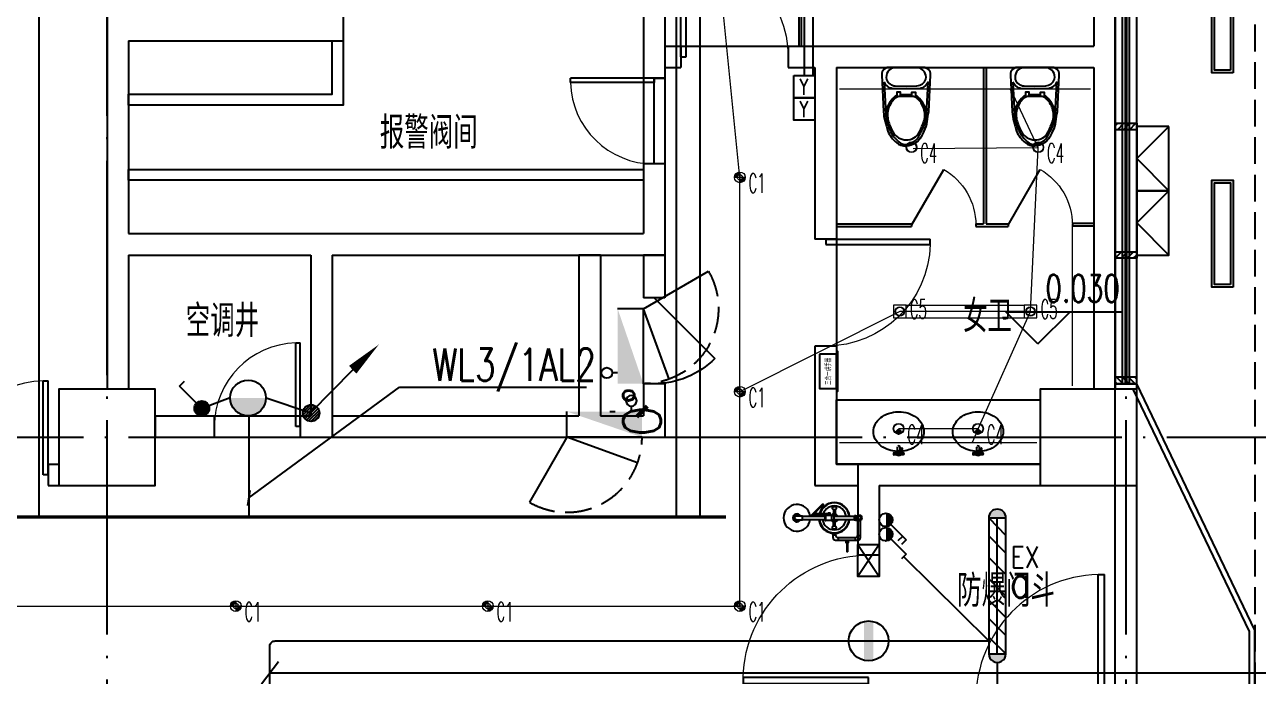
# Model space of a CAD drawing. Extents: x -621157 to 1764546, y -106808 to 741893.
# Drawn here: x 256232 to 267733, y 27769 to 33850 of the extents above; entities that cross this region are included whole.
import ezdxf
from ezdxf import colors
from ezdxf.entities.mleader import LeaderData, LeaderLine
from ezdxf.enums import TextEntityAlignment as Align
from ezdxf.math import Vec2, Vec3

# ---------------------------------------------------------------- set-up
doc = ezdxf.new("R2010")
doc.units = 0
doc.header["$LTSCALE"] = 1000
doc.header["$MEASUREMENT"] = 0
for name, pattern in [('DASH', [0.35, 0.25, -0.1]), ('XREF-A-101-平面图_t3$0$__DASH', [0.35, 0.25, -0.1]), ('XREF-A-101-平面图_t3$0$DASH', [0.35, 0.25, -0.1]), ('XREF-A-101-平面图_t3$0$DOTE', [2.42, 2, -0.2, 0.02, -0.2])]:
    doc.linetypes.add(name, pattern=pattern)
for name, color, linetype in [('$TD_AUDIT_GENERATED_(12AB0F)', 3, 'Continuous'), ('-TEXT', 50, 'Continuous'), ('0-底图', 7, 'Continuous'), ('EL_LUMI', 3, 'Continuous'), ('EQUIP-照明', 3, 'Continuous'), ('SIG_TEXT', 2, 'Continuous'), ('T-EQUP-JT', 7, 'Continuous'), ('TEL_TEXT', 7, 'Continuous'), ('WIRE-动力', 130, 'Continuous'), ('WIRE-应急', 4, 'DASH'), ('WIRE-照明', 4, 'Continuous'), ('XREF-A-101-平面图_t3$0$1212121', 8, 'Continuous'), ('XREF-A-101-平面图_t3$0$A-COLUMN', 8, 'Continuous'), ('XREF-A-101-平面图_t3$0$A-CURTWALL', 8, 'Continuous'), ('XREF-A-101-平面图_t3$0$A-DIM_ELEV', 8, 'Continuous'), ('XREF-A-101-平面图_t3$0$A-DOTE', 8, 'Continuous'), ('XREF-A-101-平面图_t3$0$A-ROOM-CH', 8, 'Continuous'), ('XREF-A-101-平面图_t3$0$A-SEE', 8, 'Continuous'), ('XREF-A-101-平面图_t3$0$A-SURFACE', 8, 'Continuous'), ('XREF-A-101-平面图_t3$0$A-WALL', 8, 'Continuous'), ('XREF-A-101-平面图_t3$0$A-WALL-FILL', 8, 'Continuous'), ('XREF-A-101-平面图_t3$0$A-WINDOW', 8, 'Continuous'), ('XREF-A-101-平面图_t3$0$A-开启符号', 8, 'Continuous'), ('XREF-A-101-平面图_t3$0$A-背衬铝板', 8, 'Continuous'), ('XREF-A-101-平面图_t3$0$I-LVTRY', 8, 'Continuous'), ('XREF-A-101-平面图_t3$0$I-WALL-GYPSUM', 8, 'Continuous'), ('XREF-A-101-平面图_t3$0$LVTRY', 8, 'Continuous'), ('XREF-A-101-平面图_t3$0$M-HOLE', 8, 'Continuous'), ('XREF-A-101-平面图_t3$0$P-EQUIPMENT', 8, 'Continuous'), ('XREF-A-101-平面图_t3$0$wipess', 8, 'Continuous'), ('XREF-A-101-平面图_t3$0$家具-实验室家具', 8, 'Continuous'), ('XREF-A-101-平面图_t3$0$水-尺寸', 8, 'Continuous'), ('云线4.22', 1, 'Continuous'), ('照明回路线', 1, 'Continuous'), ('设备-照明', 3, 'Continuous')]:
    doc.layers.add(name, color=color, linetype=linetype)
doc.layers.add('00-照明回路线', color=6, linetype='Continuous', lineweight=0)
doc.layers.add('LIGHT-INF', color=6, linetype='Continuous', lineweight=0)
doc.styles.add('_ROMANS', font='ROMANS.shx', dxfattribs={"width": 0.8, "bigfont": 'hzdxc.shx'})
doc.styles.add('_TEL_DIM', font='SIMPLEX', dxfattribs={"width": 0.8, "height": 3.5, "bigfont": 'HZTXT'})
doc.styles.add('DIM_FONT', font='ROMANS', dxfattribs={"width": 0.8, "bigfont": 'HZDXC'})
doc.styles.add('E-FST', font='txt.shx', dxfattribs={"width": 0.75, "height": 250, "bigfont": '@@gbcbig.shx'})
doc.styles.add('INF DIM', font='SIMPLEX.SHX', dxfattribs={"width": 0.7, "bigfont": 'hztxt.shx'})
doc.styles.get("Standard").update_dxf_attribs({"font": 'romans.shx', "bigfont": 'HZDXC.SHX'})
doc.styles.add('XREF-A-101-平面图_t3$0$-HZDXCROMANS', font='ROMANS.shx', dxfattribs={"bigfont": 'HZDXC.shx'})
doc.styles.add('XREF-A-101-平面图_t3$0$A-101-0-A-106-0(平面图）最终版参照底图_t3$0$XZC', font='simsun.ttc', dxfattribs={"width": 0.8})
doc.styles.add('XREF-A-101-平面图_t3$0$A-STANDARD', font='SIMPLEX', dxfattribs={"bigfont": 'GBCBIG'})
doc.linetypes.add('Ground', pattern='A,0.75,-0.125,[135,sr.shx,S=0.1,R=0,X=-0.15,Y=0],0.125,-0.125', length=1.125)
doc.linetypes.add('LED', pattern='A,6,-3.5,["LED",Standard,S=2.54,R=0,X=-2.54,Y=-1.27],-4.8', length=14.3)
doc.dimstyles.get("Standard").update_dxf_attribs({"dimscale": 100, "dimtxt": 3.5, "dimasz": 1, "dimexe": 2.5, "dimexo": 3, "dimgap": 1.5, "dimtad": 1, "dimdec": 0, "dimzin": 0, "dimdsep": 46, "dimtxsty": 'Standard', "dimblk": 'ARCHTICK', "dimcen": 0.09, "dimadec": 0, "dimazin": 0, "dimtfac": 1, "dimtdec": 0, "dimtix": 1, "dimtmove": 2, "dimatfit": 3, "dimfxl": 0, "dimtolj": 1, "dimtzin": 0, "dimarcsym": 0})

# ---------------------------------------------------------------- blocks, each defined once
blk = doc.blocks.new('XREF-A-101-平面图_t3$0$轴网')
at = {"layer": 'XREF-A-101-平面图_t3$0$A-DOTE', "linetype": 'XREF-A-101-平面图_t3$0$DOTE'}
for p, q in [((57000, -3300), (57000, 43300)), ((66500, -3300), (66500, 43300)), ((-3300, 30000), (69800, 30000))]:
    blk.add_line(p, q, dxfattribs=at)
blk = doc.blocks.new('XREF-A-101-平面图_t3$0$G$C869EB286')
at = {"layer": 'XREF-A-101-平面图_t3$0$A-WINDOW'}
h = blk.add_hatch(dxfattribs=at)
h.set_pattern_fill('ANSI31', color=256, scale=25)
h.set_pattern_definition([(45, (-143.957, -89940), (-28.0633, 28.0633), [])])
h.paths.add_polyline_path([(0, 60), (200, 60), (200, 0), (0, 0)])
blk.add_lwpolyline([(0, 60), (200, 60), (200, 0), (0, 0)], close=True, dxfattribs=at)
blk = doc.blocks.new('XREF-A-101-平面图_t3$0$柱网1F')
at = {"layer": 'XREF-A-101-平面图_t3$0$A-COLUMN'}
for points in [[(56550, -10450), (57450, -10450), (57450, -9550), (56550, -9550)], [(65700, -10450), (66600, -10450), (66600, -9550), (65700, -9550)]]:
    blk.add_lwpolyline(points, close=True, dxfattribs=at)
blk = doc.blocks.new('XREF-A-101-平面图_t3$0$ROOM')
at = {"layer": 'XREF-A-101-平面图_t3$0$A-ROOM-CH', "style": 'XREF-A-101-平面图_t3$0$-HZDXCROMANS', "width": 0.6}
for tag, p in [('中文房间名称', (0, -1000)), ('英文房间名称', (0, -1500))]:
    blk.add_attdef(tag, text='', height=300, dxfattribs=at).set_placement(p, align=Align.CENTER)
blk = doc.blocks.new('_ArchTick')
at = {"color": 0, "linetype": 'ByBlock', "const_width": 0.4}
blk.add_lwpolyline([(-0.5, -0.5), (0.5, 0.5)], dxfattribs=at)
blk = doc.blocks.new('*D25423')
at = {"layer": 'Defpoints', "color": 0}
blk.add_point((0, 0), dxfattribs=at)
blk.add_point((0, 0), dxfattribs=at)
blk.add_point((0, 0), dxfattribs=at)
blk.add_point((0, 0), dxfattribs=at)
at = {"layer": 'XREF-A-101-平面图_t3$0$水-尺寸', "color": 0, "linetype": 'ByBlock', "lineweight": -2}
blk.add_line((0, 300), (0, 250), dxfattribs=at)
blk.add_line((0, 300), (0, 250), dxfattribs=at)
blk.add_arc((0, 0), 0, 180, 180, dxfattribs=at)
at = {"layer": 'XREF-A-101-平面图_t3$0$水-尺寸', "color": 0, "linetype": 'ByBlock', "lineweight": -2, "xscale": 100, "yscale": 100, "zscale": 100}
for rotation in [90, 90.00000000000001]:
    blk.add_blockref('_ArchTick', (0, 0), dxfattribs=dict(at, rotation=rotation))
at = {"layer": 'XREF-A-101-平面图_t3$0$水-尺寸', "color": 0, "insert": (0, 0), "char_height": 350, "attachment_point": 5}
blk.add_mtext('\\A1;0%%d', dxfattribs=at)
blk = doc.blocks.new('XREF-A-101-平面图_t3$0$$lvtry$00000194')
at = {"color": 0}
for p, q in [((-17, -27), (-17, -17)), ((17, -27), (17, -17))]:
    blk.add_line(p, q, dxfattribs=at)
blk.add_lwpolyline([(14, -39, -0.067374), (92, -53, -0.088152), (166, -93, -0.105269), (218, -155, -0.121685), (235, -224, -0.121685), (218, -292, -0.105269), (166, -355, -0.088152), (92, -394, -0.078966), (0, -409, -0.078966), (-92, -394, -0.088152), (-166, -355, -0.105269), (-218, -292, -0.121685), (-235, -224, -0.121685), (-218, -155, -0.105269), (-166, -93, -0.088152), (-92, -53, -0.059935), (-23, -40, -0.059935)], format="xyb", dxfattribs=at)
for centre, radius in [((0, -27), 16.7), ((0, -221), 20), ((0, -221), 15)]:
    blk.add_circle(centre, radius, dxfattribs=at)
for centre, radius, start, end in [((0, -17), 16.7, 0, 180), ((-40, -17), 10.1, 106.6096, 258.1648), ((-64, 250), 259, 274.7069, 282.3732), ((-75, -197), 173, 71.36, 79.1873), ((-29, -63), 6.77, 155.344, 308.3224), ((-171, 35), 166, 324.8411, 338.1337), ((-171, 35), 170, 324.8411, 331.3523), ((-29, -63), 3.37, 155.344, 308.3224), ((100, -178), 170, 132.3141, 138.8253), ((100, -178), 166, 125.5327, 138.8253), ((-12, -42), 10.6, 201.8924, 261.774), ((-381, -99), 372, 2.3982, 6.7627), ((0, -80), 9.9, 201.7837, 338.2163), ((64, 250), 259, 257.6268, 265.2931), ((381, -99), 372, 170.1008, 177.6018), ((75, -197), 173, 100.8127, 110.4191), ((40, -17), 10.1, 281.8352, 73.3904)]:
    blk.add_arc(centre, radius, start, end, dxfattribs=at)
for p in [(0, -27), (0, -221)]:
    blk.add_point(p, dxfattribs=at)
blk = doc.blocks.new('XREF-A-101-平面图_t3$0$马桶A')
blk.add_wipeout([(227, 298), (227, 304), (226, 310), (225, 316), (223, 322), (221, 328), (219, 333), (215, 338), (212, 343), (207, 347), (203, 351), (198, 355), (193, 358), (187, 361), (181, 363), (175, 364), (169, 365), (163, 365), (-163, 365), (-169, 365), (-175, 364), (-181, 363), (-187, 361), (-193, 358), (-198, 355), (-203, 351), (-207, 347), (-212, 343), (-215, 338), (-219, 333), (-221, 328), (-224, 322), (-225, 316), (-226, 310), (-227, 304), (-227, 298), (-211, -47), (-208, -78), (-203, -108), (-197, -139), (-170, -228), (-164, -243), (-156, -259), (-148, -273), (-137, -287), (-115, -312), (-90, -335), (-82, -342), (-73, -348), (-63, -353), (-53, -357), (-43, -361), (-32, -363), (-22, -365), (-11, -365), (0, -365), (16, -363), (31, -360), (47, -356), (62, -350), (76, -343), (90, -335), (102, -327), (114, -317), (124, -306), (133, -294), (141, -281), (169, -230), (179, -209), (187, -186), (193, -163), (196, -140), (211, -47)]).dxf.layer = 'XREF-A-101-平面图_t3$0$wipess'
at = {"color": 35, "linetype": 'ByBlock'}
blk.add_line((53, 109), (-53, 109), dxfattribs=at)
at = {"color": 0, "linetype": 'Continuous'}
blk.add_lwpolyline([(227, 298, 0.431726), (163, 365), (-163, 365, 0.431435), (-227, 298), (-211, -47, 0.05293), (-197, -139, 0.015625), (-170, -228, 0.092508), (-137, -287, 0.041886), (-90, -335, 0.199313), (0, -365, 0.124065), (90, -335, 0.122705), (141, -281, 0.00916), (169, -230, 0.093585), (196, -140, -0.024039), (211, -47)], format="xyb", close=True, dxfattribs=at)
at = {"color": 35}
for points in [[(-101, 194), (0, 190), (101, 194, 0.31346), (183, 257, 0.214355), (170, 326, 0.233297), (103, 365), (-107, 365, 0.214741), (-170, 326, 0.214469), (-182, 253, 0.149897), (-150, 211, 0.149897), (-101, 194)], [(-204, 229), (-189, -72, 0.039846), (-181, -133, 0.096207), (-126, -263, 0.060028), (-69, -329, 0.204422), (0, -353, 0.133941), (69, -329, 0.129163), (125, -263, -0.000598), (157, -200, 0.056687), (181, -133, 0.051135), (189, -72), (204, 229, -0.272391), (111, 165), (-111, 165, -0.270676), (-204, 229)], [(107, 73, 0.09365), (83, 89, 0.098915), (54, 95), (-55, 95, 0.096282), (-83, 89, 0.096282), (-108, 73, 0.05557), (-140, 34, 0.05557), (-163, -11, 0.092989), (-174, -76, 0.063501), (-167, -129, 0.057856), (-124, -235, 0.268831), (0, -311, 0.294074), (124, -235, 0.034416), (167, -129, 0.087024), (174, -76, 0.134611), (140, 34, 0.061058), (107, 73)]]:
    blk.add_lwpolyline(points, format="xyb", close=True, dxfattribs=at)
at = {"color": 35, "linetype": 'ByBlock'}
for points in [[(-53, 95), (-53, 136), (-87, 136), (-87, 88)], [(53, 95), (53, 136), (86, 136), (86, 88)]]:
    blk.add_lwpolyline(points, dxfattribs=at)
for centre, start, end in [((52, -92), 124.5259, 171.7782), ((-52, -92), 8.2064, 55.4741)]:
    blk.add_arc(centre, 244, start, end, dxfattribs=at)
blk = doc.blocks.new('XREF-A-101-平面图_t3$0$A-VEGA-2-LAY-1-01（B栋办公楼）$0$$TCHSYS$APDOOR2D')
blk.add_line((0.5, 0), (0, 0.866))
at = {"lineweight": 13}
blk.add_arc((0.5, 0), 1, 120, 180, dxfattribs=at)
blk = doc.blocks.new('XREF-A-101-平面图_t3$0$A-101-0-A-106-0(平面图）最终版参照底图_t3$0$A$C852bf139')
at = {"ltscale": 100}
for points in [[(-25, 157), (-345, 157), (-345, 0), (-25, 0)], [(-370, 0), (-370, -13), (0, -13), (0, 0)]]:
    blk.add_lwpolyline(points, close=True, dxfattribs=at)
at = {"style": 'XREF-A-101-平面图_t3$0$A-101-0-A-106-0(平面图）最终版参照底图_t3$0$XZC', "width": 0.6}
blk.add_text('三合一烘手器', height=50, dxfattribs=at).set_placement((-185, 79), align=Align.MIDDLE_CENTER)
blk = doc.blocks.new('XREF-A-101-平面图_t3$0$G$C392A9A82')
at = {"layer": 'XREF-A-101-平面图_t3$0$LVTRY'}
for p, q in [((65270, -6650), (65270, -8108)), ((65295, -6650), (65295, -8108)), ((63900, -8108), (64600, -8108)), ((63900, -8133), (64600, -8133)), ((65200, -8108), (65270, -8108)), ((65200, -8133), (65300, -8133)), ((65295, -8108), (65500, -8108)), ((65300, -8133), (65500, -8133)), ((66300, -8106), (66100, -8106)), ((66300, -8131), (66100, -8131))]:
    blk.add_line(p, q, dxfattribs=at)
for points in [[(63550, -6450), (63575, -6450), (63575, -5950), (63550, -5950)], [(65800, -10350), (63900, -10350), (63900, -9750), (65800, -9750)]]:
    blk.add_lwpolyline(points, close=True, dxfattribs=at)
for points in [[(64600, -8108), (64600, -8133)], [(65200, -8108), (65200, -8133)], [(65500, -8108), (65500, -8133)], [(66100, -8106), (66100, -8131)]]:
    blk.add_lwpolyline(points, dxfattribs=at)
at = {"layer": 'XREF-A-101-平面图_t3$0$I-LVTRY', "rotation": 89.99999999999999}
blk.add_blockref('XREF-A-101-平面图_t3$0$A-101-0-A-106-0(平面图）最终版参照底图_t3$0$A$C852bf139', (63900, -9300), dxfattribs=at)
at = {"layer": 'XREF-A-101-平面图_t3$0$LVTRY'}
for p in [(64550, -7015), (65750, -7015)]:
    blk.add_blockref('XREF-A-101-平面图_t3$0$马桶A', p, dxfattribs=at)
at = {"layer": 'XREF-A-101-平面图_t3$0$LVTRY', "xscale": -600, "yscale": 600, "zscale": 25}
for p in [(64900, -8120), (65800, -8120)]:
    blk.add_blockref('XREF-A-101-平面图_t3$0$A-VEGA-2-LAY-1-01（B栋办公楼）$0$$TCHSYS$APDOOR2D', p, dxfattribs=at)
at = {"layer": 'XREF-A-101-平面图_t3$0$LVTRY', "rotation": 180.3060095053977}
for p in [(64481, -10271), (65221, -10271)]:
    blk.add_blockref('XREF-A-101-平面图_t3$0$$lvtry$00000194', p, dxfattribs=at)
blk = doc.blocks.new('XREF-A-101-平面图_t3$0$Shower_plan')
at = {"layer": 'XREF-A-101-平面图_t3$0$1212121'}
for p, q in [((-20, -112), (-20, -94)), ((20, -112), (20, -94)), ((164, -90), (164, -66)), ((184, -114), (208, -114)), ((-16, -314), (-16, -120)), ((16, -314), (16, -120)), ((212, -177), (208, -177)), ((212, -199), (208, -199)), ((215, -184), (220, -184)), ((215, -193), (220, -193)), ((-94, -290), (-90, -290)), ((-75, -301), (-18, -302)), ((-75, -315), (-22, -315)), ((75, -302), (17, -302)), ((75, -316), (22, -316)), ((94, -327), (90, -327)), ((160, -297), (160, -321)), ((184, -274), (208, -274)), ((-34, -355), (-31, -355)), ((-34, -361), (-31, -361)), ((-16, -607), (-16, -396)), ((16, -607), (16, -396))]:
    blk.add_line(p, q, dxfattribs=at)
for points in [[(-22, -120), (-22, -112), (22, -112), (22, -120)], [(24, -388), (-24, -388), (-24, -338), (-22, -336), (22, -336), (24, -338)], [(-37, -500), (-34, -500), (-34, -346), (-37, -346)]]:
    blk.add_lwpolyline(points, close=True, dxfattribs=at)
for points in [[(143, -321), (184, -321, 0.414214), (208, -297), (208, -90, 0.414214), (184, -66), (23, -66)], [(143, -297), (160, -297, 0.414214), (184, -273), (184, -114, 0.414214), (160, -90), (23, -90)], [(-111, -308, -0.092425), (-109, -301, -0.095768), (-106, -295, -0.100909), (-101, -292, -0.104872), (-94, -290, -0.001591), (-94, -290, -0.100909)], [(-93, -325, -0.034962), (-95, -325, -0.104872), (-101, -324, -0.100909), (-106, -320, -0.095768), (-110, -314, -0.092425), (-111, -308, -0.092425)], [(92, -292, -0.034962), (94, -292, -0.104872), (100, -293, -0.100909), (106, -297, -0.095768), (109, -303, -0.092425), (110, -310, -0.092425)], [(110, -310, -0.092425), (109, -316, -0.095768), (105, -322, -0.100909), (100, -326, -0.104872), (94, -327, -0.001591), (94, -327, -0.100909)], [(-16, -530), (-128, -419, -1), (-122, -414)], [(-122, -414), (-53, -483, -1)], [(-37, -349, 0.153738), (-38, -347), (-43, -347, 0.078248), (-44, -349), (-44, -364, 0.153738), (-43, -367), (-38, -367, 0.153738), (-37, -364)], [(-23, -388), (-23, -395, 0.154019), (-19, -396), (19, -396, 0.154019), (23, -395), (23, -388)], [(-37, -491), (-54, -491, -1), (-54, -483), (-37, -483)], [(-45, -491), (-16, -519, -1)]]:
    blk.add_lwpolyline(points, format="xyb", dxfattribs=at)
for points in [[(212, -177), (214, -177), (215, -179), (215, -198), (214, -199)], [(212, -199), (214, -199), (215, -198), (215, -179), (214, -177)], [(-22, -336), (-22, -314), (22, -314), (22, -336)], [(-24, -371), (-31, -371), (-31, -346), (-24, -346)], [(-34, -491), (-28, -491), (-28, -483), (-34, -483)], [(-31, -657), (-20, -637)], [(20, -637), (31, -657), (16, -684), (-16, -684), (-31, -657)]]:
    blk.add_lwpolyline(points, dxfattribs=at)
for points in [[(221, -201), (229, -201, 0.414214), (231, -199), (231, -194, -0.414214), (232, -193), (313, -193, 0.414214), (313, -192), (313, -185, 0.414214), (313, -184), (232, -184, -0.414214), (231, -183), (231, -177, 0.414214), (229, -176), (221, -176, 0.414214), (220, -177), (220, -199, 0.414214)], [(-106, -308, -0.092425), (-105, -301, -0.095768), (-102, -295, -0.100909), (-96, -292, -0.104872), (-90, -290, -0.104872), (-84, -292, -0.100909), (-79, -296, -0.095768), (-75, -301, -0.092425), (-74, -308, -0.092425), (-75, -315, -0.095768), (-79, -320, -0.100909), (-84, -324, -0.104872), (-90, -325, -0.104872), (-97, -324, -0.100909), (-102, -320, -0.095768), (-105, -314, -0.092425)], [(106, -310, -0.092425), (105, -316, -0.095768), (101, -322, -0.100909), (96, -326, -0.104872), (90, -327, -0.104872), (84, -325, -0.100909), (78, -322, -0.095768), (75, -316, -0.092425), (74, -309, -0.092425), (75, -303, -0.095768), (78, -297, -0.100909), (84, -293, -0.104872), (90, -292, -0.104872), (96, -293, -0.100909), (101, -297, -0.095768), (105, -303, -0.092425)], [(-20, -657), (-20, -607), (20, -607), (20, -657, -1)]]:
    blk.add_lwpolyline(points, format="xyb", close=True, dxfattribs=at)
for centre, radius in [((0, -78), 26.3), ((0, -78), 16.4), ((-60, -481), 3.91)]:
    blk.add_circle(centre, radius, dxfattribs=at)
for centre, radius, start, end in [((0, -309), 144, 96.5663, 263.4343), ((0, -309), 139, 96.804, 263.1966), ((0, -309), 111, 98.3801, 261.6205), ((0, -309), 144, 276.5663, 83.4343), ((0, -309), 139, 276.804, 83.1966), ((0, -309), 111, 278.6256, 81.375), ((0, -309), 36, 116.7475, 168.6934), ((0, -309), 36, 190.3072, 231.764), ((0, -309), 18.8, 149.7809, 195.9711), ((0, -309), 36, 10.3072, 62.4104), ((0, -309), 18.8, 344.0295, 27.2237), ((0, -309), 36, 308.7702, 348.6934), ((0, -657), 125, 97.5816, 82.419), ((0, -657), 37.5, 121.3804, 58.6121)]:
    blk.add_arc(centre, radius, start, end, dxfattribs=at)
blk = doc.blocks.new('XREF-A-101-平面图_t3$0$G$C45C07046')
at = {"layer": 'XREF-A-101-平面图_t3$0$家具-实验室家具', "color": 252, "rotation": 270.0000000129395}
blk.add_blockref('XREF-A-101-平面图_t3$0$Shower_plan', (164089, 29248), dxfattribs=at)
blk = doc.blocks.new('XREF-A-101-平面图_t3$0$DOOR2DLIB$SYSLIB$00000107')
at = {"color": 0}
for p, q in [((0.45, 0.975), (0.5, 0.975)), ((0.45, 0), (0.45, 0.975)), ((0.5, 0), (0.5, 0.975)), ((0.5, 0), (0.45, 0))]:
    blk.add_line(p, q, dxfattribs=at)
at = {"color": 0, "lineweight": 13}
blk.add_arc((0.475, 0), 0.975, 91.46928, 180, dxfattribs=at)
blk = doc.blocks.new('XREF-A-101-平面图_t3$0$DOOR2DLIB$SYSLIB$00000108')
at = {"color": 0}
for p, q in [((-0.5, 0), (-0.5, 0.4875)), ((-0.475, 0.4875), (-0.5, 0.4875)), ((-0.475, 0), (-0.475, 0.4875)), ((0.475, 0), (0.475, 0.4875)), ((0.475, 0.4875), (0.5, 0.4875)), ((0.5, 0), (0.5, 0.4875)), ((-0.5, 0), (-0.475, 0)), ((0.5, 0), (0.475, 0))]:
    blk.add_line(p, q, dxfattribs=at)
at = {"color": 0, "lineweight": 13}
for centre, start, end in [((-0.4875, 0), 0, 88.53072), ((0.4875, 0), 91.46928, 180)]:
    blk.add_arc(centre, 0.4875, start, end, dxfattribs=at)
blk = doc.blocks.new('XREF-A-101-平面图_t3$0$DOOR2DLIB$SYSLIB$00000101')
at = {"color": 0}
blk.add_line((0.5, 0), (-0.207, 0.707), dxfattribs=at)
blk.add_arc((0.5, 0), 1, 135, 180, dxfattribs=at)
blk = doc.blocks.new('$equip$00001151')
blk.add_circle((0, 0.5), 0.5)
for points in [[(0.433, 0.25), (-0.433, 0.25), (0.5, 0.5), (-0.5, 0.5)], [(0.25, 0.067), (-0.25, 0.067), (0.433, 0.25), (-0.433, 0.25)], [(0, 0), (0, 0), (0.25, 0.067), (-0.25, 0.067)]]:
    blk.add_solid(points)
at = {"flags": 9}
blk.add_attdef('A', (0, 0), '', height=0.00002, dxfattribs=at)
blk = doc.blocks.new('HC002557118160')
at = {"layer": 'EQUIP-照明', "color": 0}
for p, q in [((0.74, 1.78), (3.13, 4.17)), ((3.13, 4.17), (3.83, 3.46))]:
    blk.add_line(p, q, dxfattribs=at)
blk.add_circle((0, 1.04), 1.04, dxfattribs=at)
for p in [(0, 2.08), (-1.04, 1.04), (0, 0), (1.04, 1.04)]:
    blk.add_point(p, dxfattribs=at)
for points in [[(-0.52, 1.94), (0.52, 1.94), (-0.9, 1.56), (0.9, 1.56)], [(0, 2.08), (0, 2.08), (-0.52, 1.94), (0.52, 1.94)], [(-0.9, 1.56), (0.9, 1.56), (-1.04, 1.04), (1.04, 1.04)], [(-0.9, 0.52), (0.9, 0.52), (-1.04, 1.04), (1.04, 1.04)], [(-0.52, 0.14), (0.52, 0.14), (-0.9, 0.52), (0.9, 0.52)], [(0, 0), (0, 0), (-0.52, 0.14), (0.52, 0.14)]]:
    blk.add_solid(points, dxfattribs=at)
at = {"layer": 'TEL_TEXT', "color": 0, "style": '_TEL_DIM', "flags": 1}
blk.add_attdef('A', text='', height=0.0001, dxfattribs=at).set_placement((0, 0), align=Align.MIDDLE_CENTER)
at = {"layer": '云线4.22', "color": 0, "style": '_TEL_DIM', "width": 0.7}
blk.add_attdef('PSFHATT', (3.85, 0), '', height=0.025, dxfattribs=at)
blk = doc.blocks.new('YS')
at = {"layer": 'EQUIP-照明'}
blk.add_lwpolyline([(167899, 33761), (168095, 33761), (168095, 33553), (167899, 33553)], close=True, dxfattribs=at)
at = {"layer": '-TEXT', "style": '_ROMANS', "width": 0.7}
blk.add_text('Y', height=150, dxfattribs=at).set_placement((167952, 33580))
blk = doc.blocks.new('*X14699')
at = {"color": 0, "linetype": 'Continuous'}
for p, q in [((192.59, 446.72), (193.87, 448.01)), ((192.65, 446.36), (194.23, 447.94)), ((192.69, 447.24), (193.35, 447.91)), ((192.79, 446.07), (194.52, 447.8)), ((192.98, 445.84), (194.75, 447.61)), ((193.23, 445.66), (194.93, 447.37)), ((193.53, 445.54), (195.05, 447.06)), ((193.92, 445.51), (195.08, 446.67)), ((194.61, 445.77), (194.82, 445.99))]:
    blk.add_line(p, q, dxfattribs=at)
blk = doc.blocks.new('HC001442')
at = {"color": 4, "linetype": 'Continuous'}
blk.add_line((0, -0.058), (-3.105, -3.233), dxfattribs=at)
blk.add_lwpolyline([(-3.105, -3.233, 0.8, 0, 0), (-5.057, -5.119, 0, 0, 0)], format="xyseb", dxfattribs=at)
blk.add_circle((0, 0), 0.625, dxfattribs=at)
at = {"color": 4, "linetype": 'Continuous', "xscale": 0.5, "yscale": 0.5, "zscale": 0.5}
blk.add_blockref('*X14699', (-96.918, -223.378), dxfattribs=at)
blk = doc.blocks.new('djfb')
at = {"layer": 'EQUIP-照明'}
for p, q in [((270075, 27064), (270254, 27243)), ((270254, 27243), (270307, 27190))]:
    blk.add_line(p, q, dxfattribs=at)
blk.add_circle((270020, 27008), 78.1, dxfattribs=at)
for p in [(270020, 27086), (269941, 27008), (270020, 26930), (270098, 27008)]:
    blk.add_point(p, dxfattribs=at)
for points in [[(269952, 27047), (270087, 27047), (269941, 27008), (270098, 27008)], [(269981, 27076), (270059, 27076), (269952, 27047), (270087, 27047)], [(270020, 27086), (270020, 27086), (269981, 27076), (270059, 27076)]]:
    blk.add_solid(points, dxfattribs=at)
at = {"layer": 'EQUIP-照明', "style": '_TEL_DIM', "flags": 1}
blk.add_attdef('A', text='', height=0.0075, dxfattribs=at).set_placement((270020, 26930), align=Align.MIDDLE_CENTER)
blk = doc.blocks.new('sjfb')
at = {"layer": 'EQUIP-照明'}
for p, q in [((270389, 27064), (270568, 27243)), ((270526, 27200), (270579, 27147)), ((270568, 27243), (270621, 27190))]:
    blk.add_line(p, q, dxfattribs=at)
blk.add_circle((270334, 27008), 78.1, dxfattribs=at)
for p in [(270334, 27086), (270334, 26930), (270412, 27008)]:
    blk.add_point(p, dxfattribs=at)
for points in [[(270266, 27047), (270401, 27047), (270256, 27008), (270412, 27008)], [(270295, 27076), (270373, 27076), (270266, 27047), (270401, 27047)], [(270334, 27086), (270334, 27086), (270295, 27076), (270373, 27076)]]:
    blk.add_solid(points, dxfattribs=at)
at = {"layer": 'EQUIP-照明', "style": '_TEL_DIM', "flags": 1}
blk.add_attdef('A', text='', height=0.0075, dxfattribs=at).set_placement((270334, 26930), align=Align.MIDDLE_CENTER)
blk = doc.blocks.new('冷库专用灯')
h = blk.add_hatch(color=251)
h.paths.add_polyline_path([(-635, 80, 1), (-635, -80)])
h.paths.add_polyline_path([(635, 80), (635, -80, 1)])
for p, q in [((635, 80), (-635, 80)), ((-635, -80), (-635, 80)), ((635, 0), (-635, 0)), ((635, -80), (635, 80)), ((-635, -80), (635, -80))]:
    blk.add_line(p, q)
at = {"color": 7}
for p, q in [((-635, -80), (-470, 80)), ((-465, -80), (-305, 80)), ((-265, -80), (-105, 80)), ((-65, -80), (95, 80)), ((135, -80), (295, 80)), ((305, -80), (465, 80)), ((480, -80), (635, 80))]:
    blk.add_line(p, q, dxfattribs=at)
for centre, start, end in [((-635, 0), 90, 270), ((635, 0), 270, 90)]:
    blk.add_arc(centre, 80, start, end)
at = {"layer": 'EL_LUMI', "color": 251}
for centre, start, end in [((-635, 0), 358.2898, 0), ((635, 0), 180, 181.9869)]:
    blk.add_arc(centre, 80, start, end, dxfattribs=at)
blk = doc.blocks.new('A$C6C935D90')
at = {"layer": 'WIRE-动力'}
blk.add_hatch(color=2, dxfattribs=at).paths.add_polyline_path([(-44, 181), (44, 181), (44, -181), (-44, -181)])
at = {"layer": 'WIRE-动力', "color": 2}
blk.add_circle((0, 0), 186, dxfattribs=at)
blk = doc.blocks.new('Infinity011318499921231')
blk.add_circle((0, 0), 50)
at = {"color": 8}
blk.add_circle((0, 0), 45, dxfattribs=at)
at = {"style": 'INF DIM', "width": 0.5}
blk.add_text('C4', height=180, dxfattribs=at).set_placement((81, -144))
blk = doc.blocks.new('Infinity0113191599123')
blk.add_lwpolyline([(0, 0), (120, 0), (120, 120), (0, 120)], close=True)
blk.add_circle((60, 60), 42.9)
at = {"color": 8}
blk.add_circle((60, 60), 38.6, dxfattribs=at)
at = {"style": 'INF DIM', "width": 0.5}
blk.add_text('C5', height=180, dxfattribs=at).set_placement((154, -8))
blk = doc.blocks.new('A$Cffee1762')
h = blk.add_hatch(color=8)
h.dxf.hatch_style = 1
h.paths.add_polyline_path([(-50, 0), (-24, 0, -0.414214), (0, 24), (0, 50, 0.414214)])
h.paths.add_polyline_path([(0, -24), (0, -50, 0.414214), (50, 0), (24, 0, -0.414214)])
at = {"color": 8}
for points in [[(50, 0), (-50, 0)], [(0, 50), (0, -50)]]:
    blk.add_lwpolyline(points, dxfattribs=at)
blk.add_circle((0, 0), 50)
blk.add_circle((0, 0), 24.5, dxfattribs=at)
at = {"style": 'INF DIM', "width": 0.5}
blk.add_text('C1', height=180, dxfattribs=at).set_placement((81, -144))
blk = doc.blocks.new('*U24665')
at = {"layer": 'LIGHT-INF'}
blk.add_blockref('A$Cffee1762', (-71, 47), dxfattribs=at)
blk = doc.blocks.new('*U24664')
at = {"layer": 'LIGHT-INF', "color": 0, "linetype": 'ByBlock', "lineweight": -2}
for p in [(-4700, 0), (-2350, 0), (0, 0)]:
    blk.add_blockref('*U24665', p, dxfattribs=at)
blk = doc.blocks.new('G$C6C03BD24')
at = {"layer": 'LIGHT-INF', "color": 6, "linetype": 'LED', "ltscale": 0.05}
for p, q in [((63830, -6750), (66170, -6750)), ((63830, -10050), (65670, -10050))]:
    blk.add_line(p, q, dxfattribs=at)
at = {"layer": 'LIGHT-INF', "color": 6}
for p, q in [((64451, -8766), (65549, -8766)), ((64451, -8886), (65549, -8886))]:
    blk.add_line(p, q, dxfattribs=at)
at = {"layer": 'LIGHT-INF', "color": 6, "linetype": 'LED', "ltscale": 0.05}
blk.add_lwpolyline([(66000, -9520), (66000, -8033)], dxfattribs=at)
at = {"layer": 'LIGHT-INF', "color": 6}
for name, p in [('Infinity011318499921231', (64500, -7294)), ('Infinity011318499921231', (65682, -7294)), ('A$Cffee1762', (62900, -7575)), ('Infinity0113191599123', (64331, -8886)), ('Infinity0113191599123', (65549, -8886)), ('A$Cffee1762', (62900, -9575)), ('Infinity011318499921231', (64380, -9920)), ('Infinity011318499921231', (65120, -9920)), ('*U24664', (62971, -11622))]:
    blk.add_blockref(name, p, dxfattribs=at)
blk = doc.blocks.new('_Oblique')
at = {"color": 0, "linetype": 'ByBlock', "lineweight": -2}
blk.add_line((-0.5, -0.5), (0.5, 0.5), dxfattribs=at)
blk = doc.blocks.new('XREF-A-101-平面图_t3$0$单出口消火栓新')
for p, q in [((-240, 700), (-846.2, 1050)), ((-479.4, 42.2), (-240, 700)), ((-240, 0), (-240, 700)), ((-240, 700), (0, 700))]:
    blk.add_line(p, q)
at = {"color": 0, "linetype": 'XREF-A-101-平面图_t3$0$DASH'}
blk.add_arc((-240, 700), 700, 150, 270, dxfattribs=at)
blk.add_solid([(-240, 0), (0, 0), (0, 700)])
at = {"layer": 'XREF-A-101-平面图_t3$0$水-尺寸', "linetype": 'ByBlock'}
dim = blk.add_angular_dim_3p(base=(0, 0), center=(0, 0), p1=(0, 0), p2=(0, 0), dimstyle='Standard', dxfattribs=at)
dim.commit()
dim.dimension.update_dxf_attribs({"geometry": '*D25423', "text_midpoint": (0, 0)})
blk = doc.blocks.new('*U25270')
at = {"layer": 'XREF-A-101-平面图_t3$0$P-EQUIPMENT', "color": 10}
blk.add_line((-100, 0), (-100, -50), dxfattribs=at)
at = {"layer": 'XREF-A-101-平面图_t3$0$P-EQUIPMENT'}
blk.add_circle((-100, -100), 50, dxfattribs=at)
at = {"layer": 'XREF-A-101-平面图_t3$0$P-EQUIPMENT', "xscale": -1, "rotation": 90}
blk.add_blockref('XREF-A-101-平面图_t3$0$单出口消火栓新', (0, 0), dxfattribs=at)
blk = doc.blocks.new('XREF-A-101-平面图_t3$0$G$C156FCA62')
at = {"layer": 'XREF-A-101-平面图_t3$0$P-EQUIPMENT', "xscale": -1, "rotation": 180}
blk.add_blockref('*U25270', (61988, 30240), dxfattribs=at)
blk = doc.blocks.new('*U25375')
at = {"layer": 'XREF-A-101-平面图_t3$0$P-EQUIPMENT', "color": 10}
blk.add_line((-100, 0), (-100, -50), dxfattribs=at)
at = {"layer": 'XREF-A-101-平面图_t3$0$P-EQUIPMENT'}
blk.add_circle((-100, -100), 50, dxfattribs=at)
at = {"layer": 'XREF-A-101-平面图_t3$0$P-EQUIPMENT', "xscale": -1, "rotation": 90}
blk.add_blockref('XREF-A-101-平面图_t3$0$单出口消火栓新', (0, 0), dxfattribs=at)
blk = doc.blocks.new('XREF-A-101-平面图_t3$0$G$C646F86AA')
at = {"layer": 'XREF-A-101-平面图_t3$0$P-EQUIPMENT', "rotation": 270}
blk.add_blockref('*U25375', (61760, 30500), dxfattribs=at)
blk = doc.blocks.new('XREF-A-101-平面图_t3')
at = {"layer": 'XREF-A-101-平面图_t3$0$A-CURTWALL'}
for p, q in [((266533, 30500), (266533, 40033)), ((266600, 30500), (266600, 40100)), ((266467, 30500), (266467, 39967)), ((266400, 30500), (266400, 39900))]:
    blk.add_line(p, q, dxfattribs=at)
at = {"layer": 'XREF-A-101-平面图_t3$0$A-SEE', "linetype": 'XREF-A-101-平面图_t3$0$DASH'}
blk.add_lwpolyline([(247200, 41200), (247200, 41200), (267700, 41200), (267700, 27600), (267700, 27600)], dxfattribs=at)
at = {"layer": 'XREF-A-101-平面图_t3$0$A-SURFACE'}
for points in [[(267500, 33400), (267300, 33400), (267300, 34400), (267500, 34400)], [(267475, 33425), (267325, 33425), (267325, 34375), (267475, 34375)], [(267500, 31400), (267300, 31400), (267300, 32400), (267500, 32400)], [(267475, 31425), (267325, 31425), (267325, 32375), (267475, 32375)]]:
    blk.add_lwpolyline(points, close=True, dxfattribs=at)
for points in [[(266600, 27600), (267700, 27600), (267700, 28200), (266600, 30500), (266400, 30500), (266400, 30450)], [(266600, 27650), (267650, 27650), (267650, 28189), (266568, 30450), (266450, 30450)]]:
    blk.add_lwpolyline(points, dxfattribs=at)
at = {"layer": 'XREF-A-101-平面图_t3$0$A-WALL'}
for p, q in [((266400, 36200), (266400, 33650)), ((266400, 33650), (266400, 33450)), ((266400, 33450), (266400, 30450))]:
    blk.add_line(p, q, dxfattribs=at)
at = {"layer": 'XREF-A-101-平面图_t3$0$A-WALL-FILL', "color": 171}
for p, q in [((266400, 27450), (266400, 30500)), ((266400, 30500), (266600, 30500)), ((266600, 27450), (266600, 30500))]:
    blk.add_line(p, q, dxfattribs=at)
at = {"layer": 'XREF-A-101-平面图_t3$0$A-WINDOW'}
blk.add_lwpolyline([(262100, 33350), (262200, 33350), (262200, 32550), (262100, 32550)], close=True, dxfattribs=at)
at = {"layer": 'XREF-A-101-平面图_t3$0$A-开启符号', "linetype": 'Continuous'}
for points in [[(266900, 32900), (266600, 32900), (266600, 32300), (266900, 32300)], [(266900, 32300), (266600, 32300), (266600, 31700), (266900, 31700)]]:
    blk.add_lwpolyline(points, close=True, dxfattribs=at)
for points in [[(266900, 32900), (266600, 32600), (266900, 32300)], [(266900, 32300), (266600, 32000), (266900, 31700)]]:
    blk.add_lwpolyline(points, dxfattribs=at)
at = {"layer": 'XREF-A-101-平面图_t3$0$A-背衬铝板', "color": 6, "linetype": 'XREF-A-101-平面图_t3$0$__DASH', "ltscale": 0.5, "const_width": 30}
blk.add_lwpolyline([(266500, 36470), (266500, 30500)], dxfattribs=at)
blk.add_blockref('XREF-A-101-平面图_t3$0$G$C156FCA62', (200000, 0))
at = {"layer": 'XREF-A-101-平面图_t3$0$A-COLUMN'}
blk.add_blockref('XREF-A-101-平面图_t3$0$柱网1F', (200000, 40000), dxfattribs=at)
at = {"layer": 'XREF-A-101-平面图_t3$0$A-DOTE'}
blk.add_blockref('XREF-A-101-平面图_t3$0$轴网', (200000, 0), dxfattribs=at)
at = {"layer": 'XREF-A-101-平面图_t3$0$A-ROOM-CH'}
ref = blk.add_blockref('XREF-A-101-平面图_t3$0$ROOM', (259999, 33692), dxfattribs=at)
ref.add_attrib('中文房间名称', '报警阀间', dxfattribs={"height": 300, "style": 'XREF-A-101-平面图_t3$0$-HZDXCROMANS', "width": 0.8}).set_placement((259999, 32692), align=Align.CENTER)
ref = blk.add_blockref('XREF-A-101-平面图_t3$0$ROOM', (265209, 31979), dxfattribs=at)
ref.add_attrib('中文房间名称', '女卫', dxfattribs={"height": 300, "style": 'XREF-A-101-平面图_t3$0$-HZDXCROMANS', "width": 0.8}).set_placement((265209, 30979), align=Align.CENTER)
ref = blk.add_blockref('XREF-A-101-平面图_t3$0$ROOM', (258076, 31936), dxfattribs=at)
ref.add_attrib('中文房间名称', '空调井', dxfattribs={"height": 300, "style": 'XREF-A-101-平面图_t3$0$-HZDXCROMANS', "width": 0.8}).set_placement((258076, 30936), align=Align.CENTER)
ref = blk.add_blockref('XREF-A-101-平面图_t3$0$ROOM', (265381, 29418), dxfattribs=at)
ref.add_attrib('中文房间名称', '防爆门斗', dxfattribs={"height": 300, "style": 'XREF-A-101-平面图_t3$0$-HZDXCROMANS', "width": 0.8}).set_placement((265381, 28418), align=Align.CENTER)
at = {"layer": 'XREF-A-101-平面图_t3$0$A-WINDOW', "rotation": 180}
for p in [(266600, 32930), (266600, 31730)]:
    blk.add_blockref('XREF-A-101-平面图_t3$0$G$C869EB286', p, dxfattribs=at)
at = {"layer": 'XREF-A-101-平面图_t3$0$A-WINDOW', "xscale": -1}
blk.add_blockref('XREF-A-101-平面图_t3$0$G$C869EB286', (266600, 30500), dxfattribs=at)
blk.add_blockref('XREF-A-101-平面图_t3$0$G$C392A9A82', (199900, 40100))
at = {"layer": 'XREF-A-101-平面图_t3$0$A-DIM_ELEV'}
for p, q in [((265679, 30871), (265379, 31171)), ((265379, 31171), (266458, 31171)), ((265679, 30871), (265979, 31171))]:
    blk.add_line(p, q, dxfattribs=at)
at = {"layer": 'XREF-A-101-平面图_t3$0$A-WALL'}
for p, q in [((266200, 36200), (266200, 33650)), ((262200, 33650), (262350, 33650)), ((262200, 33650), (262200, 33450)), ((263350, 33650), (263700, 33650)), ((263700, 33650), (266200, 33650)), ((262200, 33450), (262350, 33450)), ((263350, 33450), (263600, 33450)), ((263600, 33450), (263600, 31850)), ((263800, 33450), (263800, 31850)), ((263800, 33450), (266200, 33450)), ((266200, 33450), (266200, 30450)), ((261400, 31700), (261400, 30200)), ((261600, 31700), (261400, 31700)), ((261600, 31700), (261600, 30200)), ((262000, 31700), (262000, 31300)), ((262200, 31700), (262000, 31700)), ((262200, 31700), (262200, 31300)), ((263600, 30850), (263600, 29550)), ((263800, 30850), (263800, 29750)), ((262000, 30500), (262000, 30200)), ((262200, 30500), (262200, 30000)), ((266400, 30450), (266200, 30450)), ((259100, 30200), (261400, 30200)), ((259100, 30200), (259100, 30000)), ((261600, 30200), (262000, 30200)), ((259100, 30000), (261500, 30000)), ((261500, 30000), (262200, 30000)), ((263800, 29750), (264000, 29750)), ((264000, 29750), (264000, 28900)), ((264000, 29750), (265700, 29750)), ((265700, 29750), (265700, 29550)), ((263600, 29550), (264000, 29550)), ((264200, 29550), (264200, 28900)), ((264200, 29550), (265700, 29550))]:
    blk.add_line(p, q, dxfattribs=at)
for points in [[(259200, 33700), (259200, 33100), (257200, 33100), (257200, 33200), (259100, 33200), (259100, 33700), (259200, 33700)], [(262350, 33650), (262350, 33450)], [(263350, 33650), (263350, 33450)], [(263800, 31850), (263600, 31850)], [(262200, 31300), (262000, 31300)], [(263800, 30850), (263600, 30850)], [(262200, 30500), (262000, 30500)], [(264200, 28900), (264000, 28900)]]:
    blk.add_lwpolyline(points, dxfattribs=at)
blk.add_lwpolyline([(257200, 32500), (262000, 32500), (262000, 32400), (257200, 32400)], close=True, dxfattribs=at)
at = {"layer": 'XREF-A-101-平面图_t3$0$A-WALL-FILL', "color": 171}
for p, q in [((259200, 36300), (259200, 33700)), ((262000, 36300), (262000, 33350)), ((262200, 36300), (262200, 33350)), ((257000, 34740), (257000, 33800)), ((257000, 33800), (257000, 31800)), ((257200, 33700), (259200, 33700)), ((257200, 33700), (257200, 31900)), ((262000, 32550), (262000, 31900)), ((262200, 32550), (262200, 31700)), ((257200, 31900), (259000, 31900)), ((259000, 31900), (262000, 31900)), ((257000, 31800), (257000, 30450)), ((257200, 31700), (258900, 31700)), ((257200, 31700), (257200, 30450)), ((258900, 31700), (258900, 30200)), ((259100, 31700), (259100, 30000)), ((259100, 31700), (262200, 31700)), ((257200, 30450), (257000, 30450)), ((257450, 30200), (258000, 30200)), ((257450, 30200), (257450, 30000)), ((258800, 30200), (258900, 30200)), ((257450, 30000), (258000, 30000)), ((258800, 30000), (259100, 30000))]:
    blk.add_line(p, q, dxfattribs=at)
for points in [[(262200, 33350), (262000, 33350)], [(262200, 32550), (262000, 32550)], [(258000, 30200), (258000, 30000)], [(258800, 30200), (258800, 30000)]]:
    blk.add_lwpolyline(points, dxfattribs=at)
at = {"layer": 'XREF-A-101-平面图_t3$0$A-WINDOW'}
for p, q in [((262350, 33650), (263350, 33650)), ((262000, 33350), (262000, 32550)), ((263800, 31850), (263800, 30850)), ((258000, 30200), (258800, 30200))]:
    blk.add_line(p, q, dxfattribs=at)
at = {"layer": 'XREF-A-101-平面图_t3$0$I-WALL-GYPSUM'}
for p, q in [((256450, 29750), (256550, 29750)), ((256550, 29750), (256550, 29550)), ((256450, 29550), (256550, 29550))]:
    blk.add_line(p, q, dxfattribs=at)
blk.add_lwpolyline([(256450, 29750), (256450, 29550)], dxfattribs=at)
at = {"layer": 'XREF-A-101-平面图_t3$0$M-HOLE'}
blk.add_lwpolyline([(264000, 29000), (264200, 29000), (264200, 28700), (264000, 28700)], close=True, dxfattribs=at)
for points in [[(264000, 29000), (264200, 28700)], [(264200, 29000), (264000, 28700)]]:
    blk.add_lwpolyline(points, dxfattribs=at)
for name, p in [('XREF-A-101-平面图_t3$0$G$C646F86AA', (200000, 0)), ('XREF-A-101-平面图_t3$0$G$C646F86AA', (200000, 0)), ('XREF-A-101-平面图_t3$0$G$C45C07046', (100000, 0))]:
    blk.add_blockref(name, p)
at = {"layer": 'XREF-A-101-平面图_t3$0$A-WINDOW'}
for name, p, xscale, yscale, zscale in [('XREF-A-101-平面图_t3$0$DOOR2DLIB$SYSLIB$00000107', (262850, 33550), -1000, 1000, -1000), ('XREF-A-101-平面图_t3$0$DOOR2DLIB$SYSLIB$00000107', (258400, 30100), 800, 800, 800), ('XREF-A-101-平面图_t3$0$DOOR2DLIB$SYSLIB$00000108', (255550, 29650), 1800, 1800, 1800), ('XREF-A-101-平面图_t3$0$DOOR2DLIB$SYSLIB$00000107', (265700, 27550), 1200, 1200, 1200)]:
    blk.add_blockref(name, p, dxfattribs=dict(at, xscale=xscale, yscale=yscale, zscale=zscale))
at = {"layer": 'XREF-A-101-平面图_t3$0$A-WINDOW', "rotation": 270.0000000000008}
for name, p, xscale, yscale, zscale in [('XREF-A-101-平面图_t3$0$DOOR2DLIB$SYSLIB$00000107', (262100, 32950), -800, -800, -800), ('XREF-A-101-平面图_t3$0$DOOR2DLIB$SYSLIB$00000107', (263700, 31350), -1000, 1000, -1000), ('XREF-A-101-平面图_t3$0$DOOR2DLIB$SYSLIB$00000101', (262100, 30900), -800, 800, -800), ('XREF-A-101-平面图_t3$0$DOOR2DLIB$SYSLIB$00000107', (264100, 28300), 1200, -1200, 1200)]:
    blk.add_blockref(name, p, dxfattribs=dict(at, xscale=xscale, yscale=yscale, zscale=zscale))
at = {"layer": 'XREF-A-101-平面图_t3$0$A-DIM_ELEV', "color": 7, "style": 'XREF-A-101-平面图_t3$0$A-STANDARD', "width": 0.705882}
blk.add_text('0.030', height=255, dxfattribs=at).set_placement((265748, 31261))
blk = doc.blocks.new('G$C29990FA8')
at = {"layer": '00-照明回路线', "ltscale": 5}
for p, q in [((62900, -7575), (62709, -5675)), ((65682, -7298), (65419, -6750)), ((65682, -7298), (64516, -7308)), ((65609, -8826), (65682, -7298)), ((62900, -11575), (62900, -7575)), ((64391, -8826), (62900, -9575)), ((65609, -8826), (64391, -8826)), ((65120, -9920), (65609, -8826)), ((65609, -8826), (66000, -8826)), ((65120, -9920), (64380, -9920)), ((65120, -9920), (65065, -10050)), ((32350, -11575), (62900, -11575))]:
    blk.add_line(p, q, dxfattribs=at)
at = {"layer": 'WIRE-照明'}
for points in [[(58370, -1925), (56414, -1925, 0.414214), (56364, -1975), (56364, -10744)], [(62309, -10744), (62309, -4542, -0.414214), (62359, -4492), (64077, -4492)], [(64045, -4787), (62578, -4787, 0.414214), (62528, -4837), (62528, -10744)]]:
    blk.add_lwpolyline(points, format="xyb", dxfattribs=at)
at = {"layer": 'EQUIP-照明', "xscale": 333.3333333333333, "yscale": 333.3333333333333, "zscale": 333.3333333333333}
blk.add_blockref('$equip$00001151', (58315, -9800), dxfattribs=at)
at = {"layer": 'T-EQUP-JT', "color": 7, "linetype": 'Continuous', "ltscale": 5, "xscale": 124.9999999981374, "yscale": 124.9999999981374, "zscale": 124.9999999981374, "rotation": 180}
blk.add_blockref('HC001442', (58902, -9774), dxfattribs=at)
at = {"layer": '设备-照明', "color": 3, "xscale": 66.66666666666666, "yscale": 66.66666666666666, "zscale": 66.66666666666666, "rotation": 89.99999999999993}
blk.add_blockref('HC002557118160', (57953, -9731), dxfattribs=at)
at = {"layer": '照明回路线'}
ml = blk.add_multileader_mtext('Standard', dxfattribs=at)
ml.set_content('{\\Ftxt,whgtxt|c134;WL3/1AL2}', color=1, style='E-FST')
ml.set_leader_properties(color=256)
ml.set_arrow_properties(name='OBLIQUE')
ml.build(insert=Vec2(0, 0))
ml.multileader.update_dxf_attribs({"text_left_attachment_type": 6, "text_right_attachment_type": 7, "dogleg_length": 289, "arrow_head_size": 100})
ctx = ml.context
ctx.base_point, ctx.char_height, ctx.arrow_head_size, ctx.landing_gap_size, ctx.plane_origin = Vec3(60015, -9533), 300, 100, 20, Vec3(60534, -9131)
ctx.left_attachment, ctx.right_attachment = 6, 7
notes = []
notes.append((ctx, [(1, (1, 1, 0), (59726, -9533), (1, 0), 289, [(0, [(58321, -10566)], 0, [])])]))
ctx.mtext.insert, ctx.mtext.flow_direction = Vec3(60035, -9173), 5
for ctx, leaders in notes:
    for number, flags, end, landing, length, lines in leaders:
        leader = LeaderData()
        leader.index, (leader.has_last_leader_line, leader.has_dogleg_vector, leader.attachment_direction) = number, flags
        leader.last_leader_point, leader.dogleg_vector, leader.dogleg_length = Vec3(end), Vec3(landing), length
        for number, points, colour, breaks in lines:
            line = LeaderLine()
            line.index, line.vertices, line.color, line.breaks = number, Vec3.list(points), colors.encode_raw_color(colour), breaks
            leader.lines.append(line)
        ctx.leaders.append(leader)

msp = doc.modelspace()

# ---------------------------------------------------------------- block references
at = {"layer": '0-底图'}
msp.add_blockref('XREF-A-101-平面图_t3', (0, 0), dxfattribs=at)

# ---------------------------------------------------------------- next in the draw order: linework, layer by layer
at = {"layer": '00-照明回路线', "ltscale": 5}
msp.add_line((265682, 32702), (265419, 33250), dxfattribs=at)
at = {"layer": 'SIG_TEXT', "linetype": 'Ground'}
msp.add_lwpolyline([(258439, 27698), (258598, 27907)], dxfattribs=at)
at = {"layer": 'SIG_TEXT'}
msp.add_lwpolyline([(258518, 27803), (270791, 27803)], dxfattribs=at)
at = {"layer": 'WIRE-照明'}
for points in [[(258149, 30367), (257883, 30269)], [(258482, 30367), (258900, 30228)], [(258321, 30200), (258321, 29256)], [(264428, 28886), (265220, 28100)], [(265300, 27899), (265300, 26362), (264900, 26114)]]:
    msp.add_lwpolyline(points, dxfattribs=at)
msp.add_lwpolyline([(258518, 27454), (258518, 28050, -0.414214), (258568, 28100), (265220, 28100)], format="xyb", dxfattribs=at)

# ---------------------------------------------------------------- next in the draw order: block references
at = {"layer": '$TD_AUDIT_GENERATED_(12AB0F)', "color": 251, "rotation": 270}
msp.add_blockref('冷库专用灯', (265300, 28614), dxfattribs=at)
at = {"layer": 'EQUIP-照明', "xscale": 333.3333333333333, "yscale": 333.3333333333333, "zscale": 333.3333333333333}
msp.add_blockref('$equip$00001151', (258315, 30200), dxfattribs=at)
msp.add_blockref('$equip$00001151', (258315, 30200), dxfattribs=at)
at = {"layer": 'SIG_TEXT', "xscale": 0.8, "yscale": 0.8, "zscale": 0.8, "rotation": 270}
for name, p in [('sjfb', (242655, 245496)), ('djfb', (242655, 245111))]:
    msp.add_blockref(name, p, dxfattribs=at)
at = {"layer": 'T-EQUP-JT', "color": 7, "linetype": 'Continuous', "ltscale": 5, "xscale": 124.9999999981374, "yscale": 124.9999999981374, "zscale": 124.9999999981374, "rotation": 180}
msp.add_blockref('HC001442', (258902, 30226), dxfattribs=at)
msp.add_blockref('HC001442', (258902, 30226), dxfattribs=at)
at = {"layer": 'WIRE-动力', "color": 130, "rotation": 180}
msp.add_blockref('A$C6C935D90', (264100, 28100), dxfattribs=at)
at = {"layer": 'WIRE-应急'}
for p in [(95505, -385), (95505, -593)]:
    msp.add_blockref('YS', p, dxfattribs=at)
at = {"layer": '设备-照明', "color": 3, "xscale": 66.66666666666666, "yscale": 66.66666666666666, "zscale": 66.66666666666666, "rotation": 89.99999999999993}
msp.add_blockref('HC002557118160', (257953, 30269), dxfattribs=at)
msp.add_blockref('HC002557118160', (257953, 30269), dxfattribs=at)

# ---------------------------------------------------------------- next in the draw order: texts
at = {"layer": 'SIG_TEXT', "style": 'DIM_FONT', "width": 0.8}
for s, height, p in [('EX', 200, (265424, 28782)), ('a', 300, (265418, 28503, -672))]:
    msp.add_text(s, height=height, dxfattribs=at).set_placement(p)

# ---------------------------------------------------------------- next in the draw order: block references
at = {"layer": 'WIRE-照明'}
msp.add_blockref('G$C6C03BD24', (200000, 40000), dxfattribs=at)

# ---------------------------------------------------------------- next in the draw order: linework, layer by layer
for points in [[(263502, 33376), (263502, 35067)], [(263582, 33376), (263582, 34767), (264112, 34767)]]:
    msp.add_lwpolyline(points, dxfattribs=at)
msp.add_lwpolyline([(205239, 33430, 30, 30, 0), (204089, 33430, 30, 30, 0.414214), (204039, 33380, 30, 30, 0), (204039, 29256, 30, 30, 0), (262770, 29256, 30, 0, 0)], format="xyseb", dxfattribs=at)

# ---------------------------------------------------------------- next in the draw order: block references
msp.add_blockref('G$C29990FA8', (200000, 40000), dxfattribs=at)

doc.saveas('drawing.dxf')
